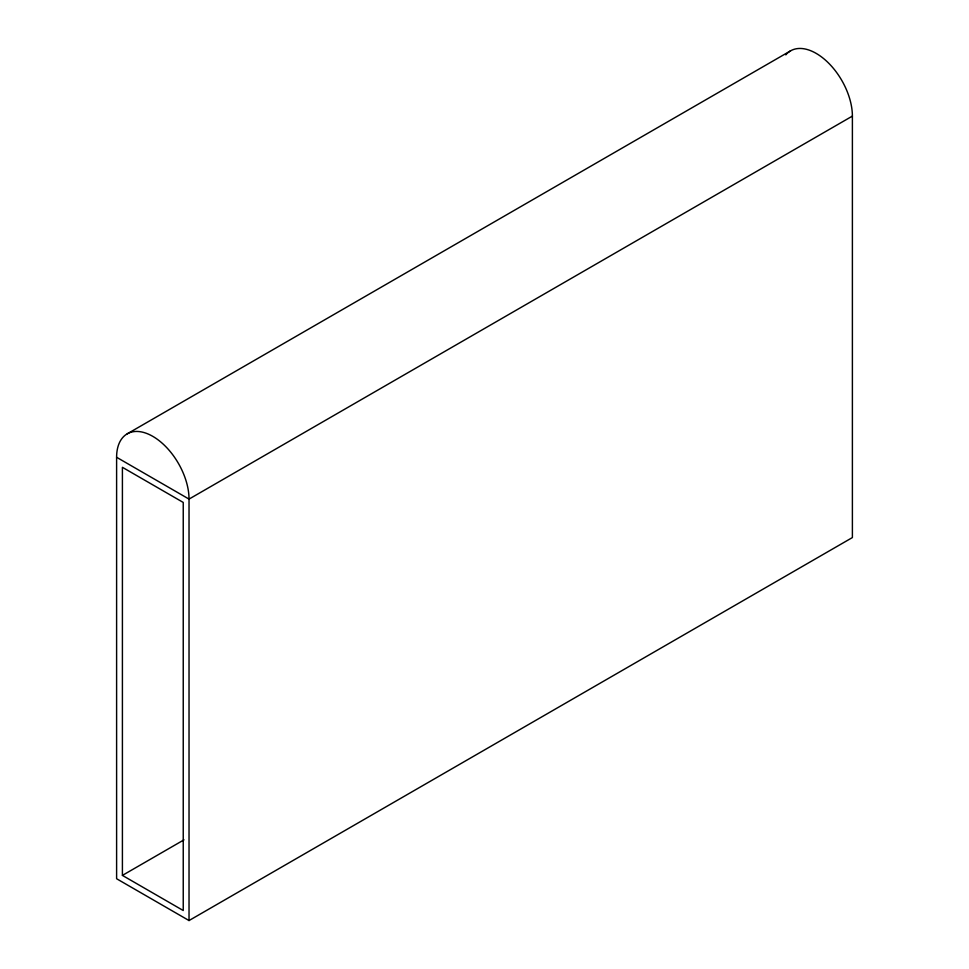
<?xml version="1.0" encoding="UTF-8"?>
<svg xmlns="http://www.w3.org/2000/svg" width="969" height="969" viewBox="0 0 969 969"><rect width="100%" height="100%" fill="white"/><g stroke="black" fill="none" stroke-linecap="round" stroke-linejoin="round"><path stroke-width="1.45" d="M127.218 433.833L790.571 50.848M852.393 116.098L189.028 499.096L116.607 457.283L116.607 878.738L189.028 920.55L852.393 537.565L852.393 116.098A51.212 29.567 60 0 0 828.168 62.67A51.212 29.567 60 0 0 787.906 52.75M122.409 875.395L183.238 910.521L183.238 502.439L122.409 467.312L122.409 875.395L183.989 839.844M189.028 920.55L189.028 499.096A51.212 29.567 60 0 0 152.823 436.377A51.212 29.567 60 0 0 116.607 457.283M785.823 54.87A51.212 29.567 60 0 1 786.319 54.3M786.84 53.755A51.212 29.567 60 0 1 787.361 53.247"/></g></svg>
